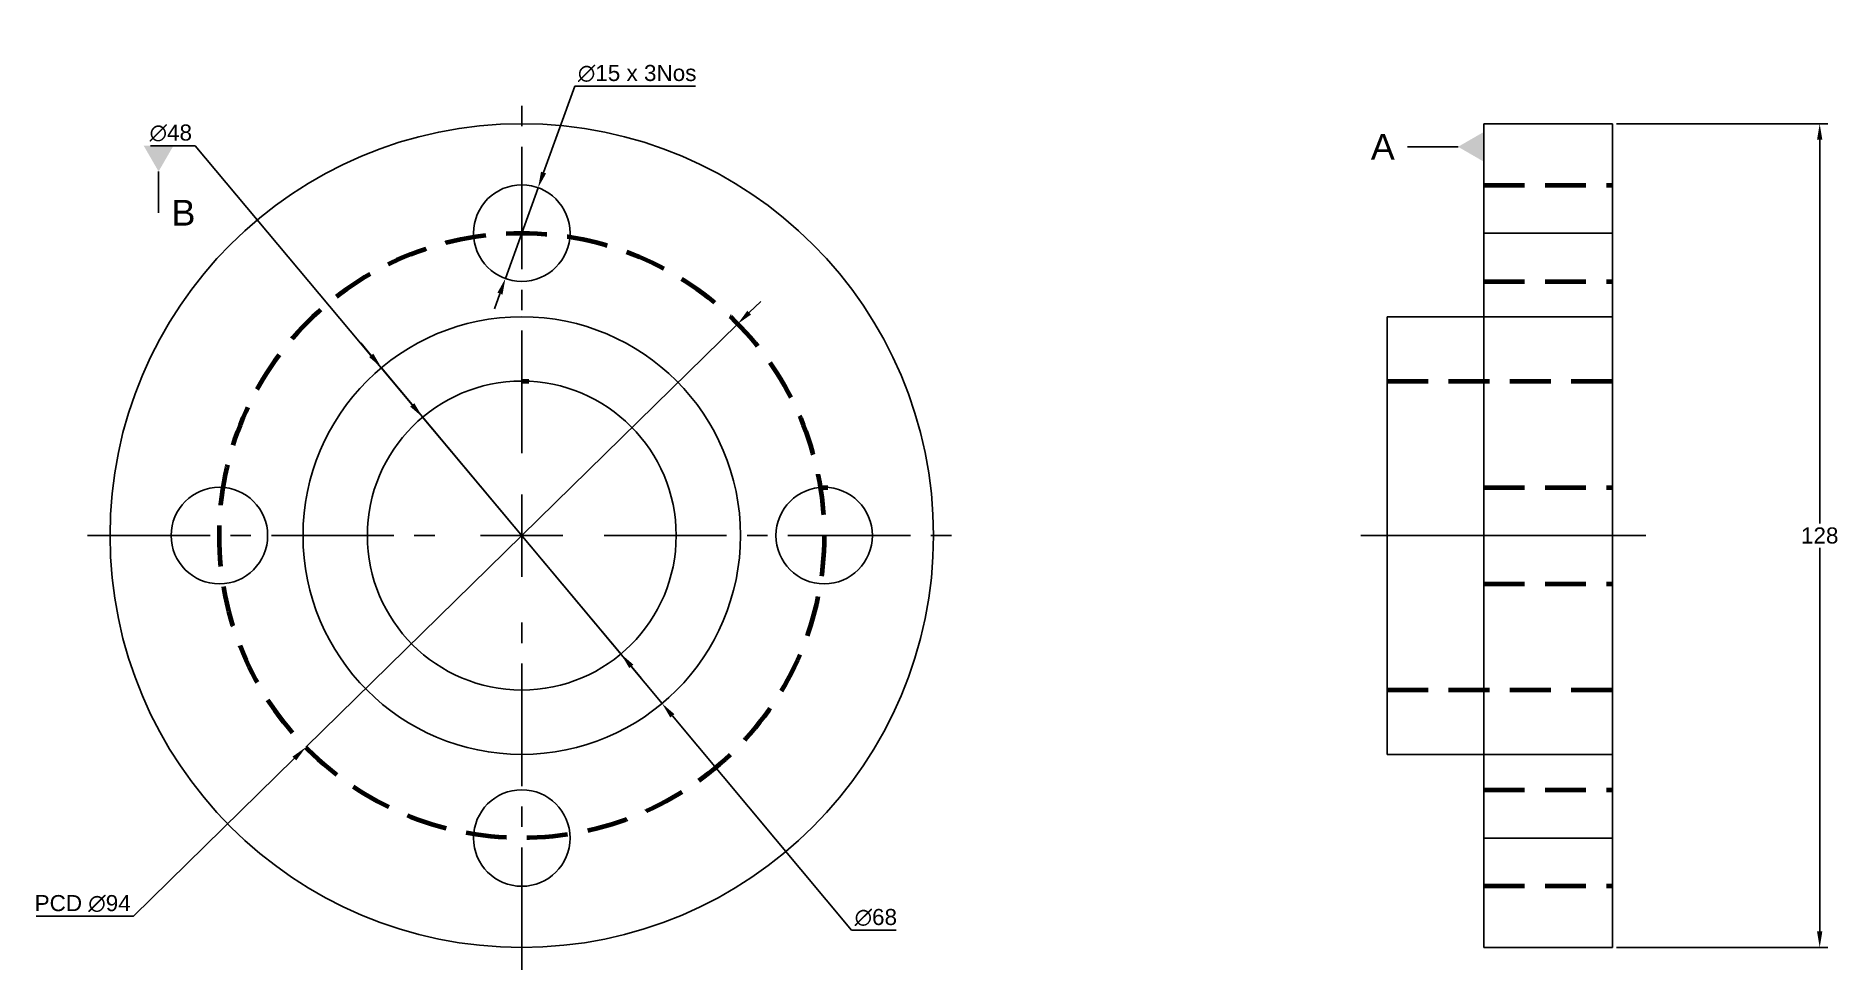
# Model space of a CAD drawing. Header units: millimetres. Extents: x 2163 to 2443, y 2184 to 2329.
import ezdxf
from ezdxf import colors
from ezdxf.entities.mleader import LeaderData, LeaderLine
from ezdxf.math import Vec2, Vec3

# ---------------------------------------------------------------- set-up
doc = ezdxf.new("R2010")
doc.units = ezdxf.units.MM
doc.linetypes.add('CENTER2', pattern=[28.575, 19.05, -3.175, 3.175, -3.175])
doc.linetypes.add('DASHED2', pattern=[9.525, 6.35, -3.175])
doc.styles.get("Standard").update_dxf_attribs({"font": 'arial.ttf'})
doc.dimstyles.new('ISO-25', dxfattribs={"dimtxt": 2.5, "dimasz": 2.5, "dimexe": 1.25, "dimexo": 0.625, "dimtad": 1, "dimtih": 1, "dimtoh": 1, "dimtxsty": 'Standard', "dimcen": 2.5, "dimadec": 0, "dimazin": 0, "dimtfac": 1, "dimtmove": 0, "dimatfit": 3, "dimfxl": 1, "dimarcsym": 0})

# ---------------------------------------------------------------- blocks, each defined once
blk = doc.blocks.new('*U1')
at = {"color": 0, "linetype": 'CENTER2', "transparency": 16777216}
for p, q in [((0, 12.8), (0, 67.5)), ((-67.5, 0), (-12.8, 0)), ((12.8, 0), (67.5, 0)), ((0, -67.5), (0, -12.8))]:
    blk.add_line(p, q, dxfattribs=at)
at = {"color": 0, "linetype": 'Continuous', "transparency": 16777216}
for p, q in [((0, -6.4), (0, 6.4)), ((-6.4, 0), (6.4, 0))]:
    blk.add_line(p, q, dxfattribs=at)
blk = doc.blocks.new('*D3')
at = {"color": 0, "lineweight": -2, "transparency": 16777216}
for p, q in [((2408.97, 2315.79), (2441.81, 2315.79)), ((2440.56, 2313.29), (2440.56, 2253.69)), ((2440.56, 2190.29), (2440.56, 2249.89)), ((2408.97, 2187.79), (2441.81, 2187.79))]:
    blk.add_line(p, q, dxfattribs=at)
at = {"color": 0, "transparency": 16777216}
for points in [[(2440.14, 2313.29), (2440.97, 2313.29), (2440.56, 2315.79)], [(2440.14, 2190.29), (2440.97, 2190.29), (2440.56, 2187.79)]]:
    blk.add_solid(points, dxfattribs=at)
at = {"layer": 'Defpoints', "color": 0, "transparency": 16777216}
for p in [(2408.35, 2315.79), (2408.35, 2187.79), (2440.56, 2187.79)]:
    blk.add_point(p, dxfattribs=at)
at = {"color": 0, "transparency": 16777216, "insert": (2440.56, 2251.79), "char_height": 2.5, "attachment_point": 5}
blk.add_mtext('128', dxfattribs=at)
blk = doc.blocks.new('*D4')
at = {"color": 0, "linetype": 'Continuous', "lineweight": -2, "transparency": 16777216}
for p, q in [((2181.1, 2312.37), (2188.03, 2312.37)), ((2188.03, 2312.37), (2221.78, 2272.1)), ((2254.22, 2233.4), (2223.39, 2270.19)), ((2255.83, 2231.48), (2257.43, 2229.57))]:
    blk.add_line(p, q, dxfattribs=at)
at = {"color": 0, "linetype": 'Continuous', "lineweight": 100, "transparency": 16777216}
for points in [[(2222.1, 2272.37), (2221.46, 2271.83), (2223.39, 2270.19)], [(2256.14, 2231.75), (2255.51, 2231.21), (2254.22, 2233.4)]]:
    blk.add_solid(points, dxfattribs=at)
at = {"layer": 'Defpoints', "color": 0, "linetype": 'Continuous', "lineweight": 100, "transparency": 16777216}
for p in [(2223.39, 2270.19), (2254.22, 2233.4)]:
    blk.add_point(p, dxfattribs=at)
at = {"color": 0, "linetype": 'Continuous', "lineweight": 100, "transparency": 16777216, "insert": (2184.25, 2314.34), "char_height": 2.5, "attachment_point": 5}
blk.add_mtext('∅48', dxfattribs=at)
blk = doc.blocks.new('*D5')
at = {"color": 0, "linetype": 'Continuous', "lineweight": -2, "transparency": 16777216}
for p, q in [((2247.03, 2321.63), (2242.19, 2308.2)), ((2265.82, 2321.63), (2247.03, 2321.63)), ((2236.26, 2291.74), (2241.34, 2305.85)), ((2235.42, 2289.38), (2234.57, 2287.03))]:
    blk.add_line(p, q, dxfattribs=at)
at = {"color": 0, "linetype": 'Continuous', "lineweight": 100, "transparency": 16777216}
for points in [[(2241.8, 2308.34), (2242.58, 2308.06), (2241.34, 2305.85)], [(2235.02, 2289.53), (2235.81, 2289.24), (2236.26, 2291.74)]]:
    blk.add_solid(points, dxfattribs=at)
at = {"layer": 'Defpoints', "color": 0, "linetype": 'Continuous', "lineweight": 100, "transparency": 16777216}
for p in [(2241.34, 2305.85), (2236.26, 2291.74)]:
    blk.add_point(p, dxfattribs=at)
at = {"color": 0, "linetype": 'Continuous', "lineweight": 100, "transparency": 16777216, "insert": (2256.74, 2323.6), "char_height": 2.5, "attachment_point": 5}
blk.add_mtext('∅15 x 3Nos', dxfattribs=at)
blk = doc.blocks.new('*D6')
at = {"color": 0, "linetype": 'Continuous', "lineweight": -2, "transparency": 16777216}
for p, q in [((2215.4, 2279.8), (2213.79, 2281.72)), ((2217, 2277.88), (2260.61, 2225.7)), ((2290.06, 2190.47), (2262.21, 2223.79)), ((2296.99, 2190.47), (2290.06, 2190.47))]:
    blk.add_line(p, q, dxfattribs=at)
at = {"color": 0, "linetype": 'Continuous', "lineweight": 100, "transparency": 16777216}
for points in [[(2215.72, 2280.07), (2215.08, 2279.53), (2217, 2277.88)], [(2262.53, 2224.05), (2261.89, 2223.52), (2260.61, 2225.7)]]:
    blk.add_solid(points, dxfattribs=at)
at = {"layer": 'Defpoints', "color": 0, "linetype": 'Continuous', "lineweight": 100, "transparency": 16777216}
for p in [(2217, 2277.88), (2260.61, 2225.7)]:
    blk.add_point(p, dxfattribs=at)
at = {"color": 0, "linetype": 'Continuous', "lineweight": 100, "transparency": 16777216, "insert": (2293.84, 2192.44), "char_height": 2.5, "attachment_point": 5}
blk.add_mtext('∅68', dxfattribs=at)
blk = doc.blocks.new('*D7')
at = {"color": 0, "linetype": 'Continuous', "lineweight": -2, "transparency": 16777216}
for p, q in [((2274.16, 2286.44), (2275.94, 2288.19)), ((2272.37, 2284.69), (2205.24, 2218.9)), ((2178.43, 2192.63), (2203.45, 2217.15)), ((2163.3, 2192.63), (2178.43, 2192.63))]:
    blk.add_line(p, q, dxfattribs=at)
at = {"color": 0, "linetype": 'Continuous', "lineweight": 100, "transparency": 16777216}
for points in [[(2273.87, 2286.74), (2274.45, 2286.14), (2272.37, 2284.69)], [(2203.16, 2217.44), (2203.74, 2216.85), (2205.24, 2218.9)]]:
    blk.add_solid(points, dxfattribs=at)
at = {"layer": 'Defpoints', "color": 0, "linetype": 'Continuous', "lineweight": 100, "transparency": 16777216}
for p in [(2272.37, 2284.69), (2205.24, 2218.9)]:
    blk.add_point(p, dxfattribs=at)
at = {"color": 0, "linetype": 'Continuous', "lineweight": 100, "transparency": 16777216, "insert": (2170.55, 2194.6), "char_height": 2.5, "attachment_point": 5}
blk.add_mtext('PCD ∅94', dxfattribs=at)
blk = doc.blocks.new('_DatumFilled')
at = {"color": 0, "linetype": 'ByBlock'}
blk.add_solid([(0, 0.577), (-1, 0), (0, -0.577)], dxfattribs=at)

msp = doc.modelspace()

# ---------------------------------------------------------------- linework, layer by layer
for p, q in [((2388.345, 2315.793), (2408.345, 2315.793)), ((2388.345, 2315.793), (2388.345, 2187.793)), ((2388.345, 2315.793), (2408.345, 2315.793)), ((2388.345, 2315.793), (2408.345, 2315.793)), ((2388.345, 2315.793), (2408.345, 2315.793)), ((2388.345, 2315.793), (2408.345, 2315.793)), ((2408.345, 2315.793), (2408.345, 2187.793)), ((2408.345, 2306.24), (2408.345, 2298.74)), ((2388.345, 2298.793), (2408.345, 2298.793)), ((2408.345, 2298.74), (2408.345, 2283.74)), ((2408.345, 2283.74), (2408.345, 2291.24)), ((2388.345, 2285.793), (2373.345, 2285.793)), ((2373.345, 2285.793), (2373.345, 2217.793)), ((2373.345, 2285.793), (2408.345, 2285.793)), ((2369.231, 2251.793), (2413.544, 2251.793)), ((2373.345, 2217.793), (2388.345, 2217.793)), ((2373.345, 2217.793), (2408.345, 2217.793)), ((2388.345, 2204.793), (2408.345, 2204.793)), ((2388.345, 2187.793), (2408.345, 2187.793))]:
    msp.add_line(p, q)
at = {"linetype": 'DASHED2', "lineweight": 100}
for p, q in [((2238.803, 2306.293), (2238.808, 2306.293)), ((2388.345, 2306.247), (2408.345, 2306.24)), ((2388.345, 2291.293), (2408.345, 2291.293)), ((2238.803, 2275.767), (2239.91, 2275.767)), ((2373.345, 2275.767), (2408.345, 2275.767)), ((2285.205, 2259.269), (2286.402, 2259.269)), ((2388.345, 2259.269), (2408.345, 2259.269)), ((2388.345, 2244.293), (2408.345, 2244.293)), ((2373.345, 2227.818), (2408.345, 2227.818)), ((2388.345, 2212.293), (2408.345, 2212.293)), ((2388.345, 2197.339), (2408.345, 2197.345))]:
    msp.add_line(p, q, dxfattribs=at)
for centre, radius in [((2238.803, 2251.793), 64), ((2238.803, 2298.793), 7.5), ((2238.803, 2251.793), 34), ((2238.803, 2251.793), 24), ((2191.803, 2251.793), 7.5), ((2285.803, 2251.793), 7.5), ((2238.803, 2204.793), 7.5)]:
    msp.add_circle(centre, radius)
msp.add_circle((2238.803, 2251.793), 47, dxfattribs=at)

# ---------------------------------------------------------------- block references
at = {"linetype": 'CENTER2'}
msp.add_blockref('*U1', (2238.803, 2251.793), dxfattribs=at)

# ---------------------------------------------------------------- dimensions: what is measured, and where the dimension line sits
at = {"linetype": 'Continuous', "lineweight": 100}
for p1, p2, text, picture, middle in [((2236.262, 2291.736), (2241.344, 2305.849), '<> x 3Nos', '*D5', (2256.735, 2321.63)), ((2272.371, 2284.689), (2205.235, 2218.896), 'PCD <>', '*D7', (2170.554, 2192.63))]:
    dim = msp.add_diameter_dim_2p(p1=p1, p2=p2, text=text, dimstyle='ISO-25', dxfattribs=at)
    dim.commit()
    dim.dimension.update_dxf_attribs({"geometry": picture, "text_midpoint": middle, "dimtype": 163})
for p1, p2, picture, middle in [((2254.22, 2233.399), (2223.387, 2270.187), '*D4', (2184.255, 2312.37)), ((2216.999, 2277.88), (2260.607, 2225.705), '*D6', (2293.838, 2190.466))]:
    dim = msp.add_diameter_dim_2p(p1=p1, p2=p2, dimstyle='ISO-25', dxfattribs=at)
    dim.commit()
    dim.dimension.update_dxf_attribs({"geometry": picture, "text_midpoint": middle, "dimtype": 163})
dim = msp.add_linear_dim(base=(2440.557, 2187.793), p1=(2408.345, 2315.793), p2=(2408.345, 2187.793), angle=90, dimstyle='ISO-25')
dim.commit()
dim.dimension.update_dxf_attribs({"geometry": '*D3', "text_midpoint": (2440.557, 2251.793)})

# ---------------------------------------------------------------- leaders
ml = msp.add_multileader_mtext('Standard', dxfattribs=at)
ml.set_content('A', color=256)
ml.set_leader_properties()
ml.set_arrow_properties(name='DATUMFILLED')
ml.build(insert=Vec2(0, 0))
ml.multileader.update_dxf_attribs({"has_dogleg": 0, "has_text_frame": 1})
ctx = ml.context
ctx.base_point, ctx.plane_origin = Vec3(2368.775, 2312.207), Vec3(2388.345, 2312.207)
ctx.text_align_type = 2
notes = []
notes.append((ctx, [(0, (1, 1, 0), (2384.51, 2312.207), (-1, 0), 8, [(0, [(2388.345, 2312.207)], 0, [])])]))
ctx.mtext.insert, ctx.mtext.alignment, ctx.mtext.flow_direction = Vec3(2374.51, 2314.207), 3, 5
ml = msp.add_multileader_mtext('Standard', dxfattribs=at)
ml.set_content('B', color=256)
ml.set_leader_properties()
ml.set_arrow_properties(name='DATUMFILLED')
ml.build(insert=Vec2(0, 0))
ml.multileader.update_dxf_attribs({"has_dogleg": 0, "has_text_frame": 1})
ctx = ml.context
ctx.base_point, ctx.plane_origin = Vec3(2182.349, 2301.961), Vec3(2182.349, 2312.37)
notes.append((ctx, [(0, (1, 1, 0), (2174.349, 2301.961), (1, 0), 8, [(0, [(2182.349, 2312.37)], 0, [])])]))
ctx.mtext.insert, ctx.mtext.flow_direction = Vec3(2184.349, 2303.961), 5
for ctx, leaders in notes:
    for number, flags, end, landing, length, lines in leaders:
        leader = LeaderData()
        leader.index, (leader.has_last_leader_line, leader.has_dogleg_vector, leader.attachment_direction) = number, flags
        leader.last_leader_point, leader.dogleg_vector, leader.dogleg_length = Vec3(end), Vec3(landing), length
        for number, points, colour, breaks in lines:
            line = LeaderLine()
            line.index, line.vertices, line.color, line.breaks = number, Vec3.list(points), colors.encode_raw_color(colour), breaks
            leader.lines.append(line)
        ctx.leaders.append(leader)

doc.saveas('drawing.dxf')
